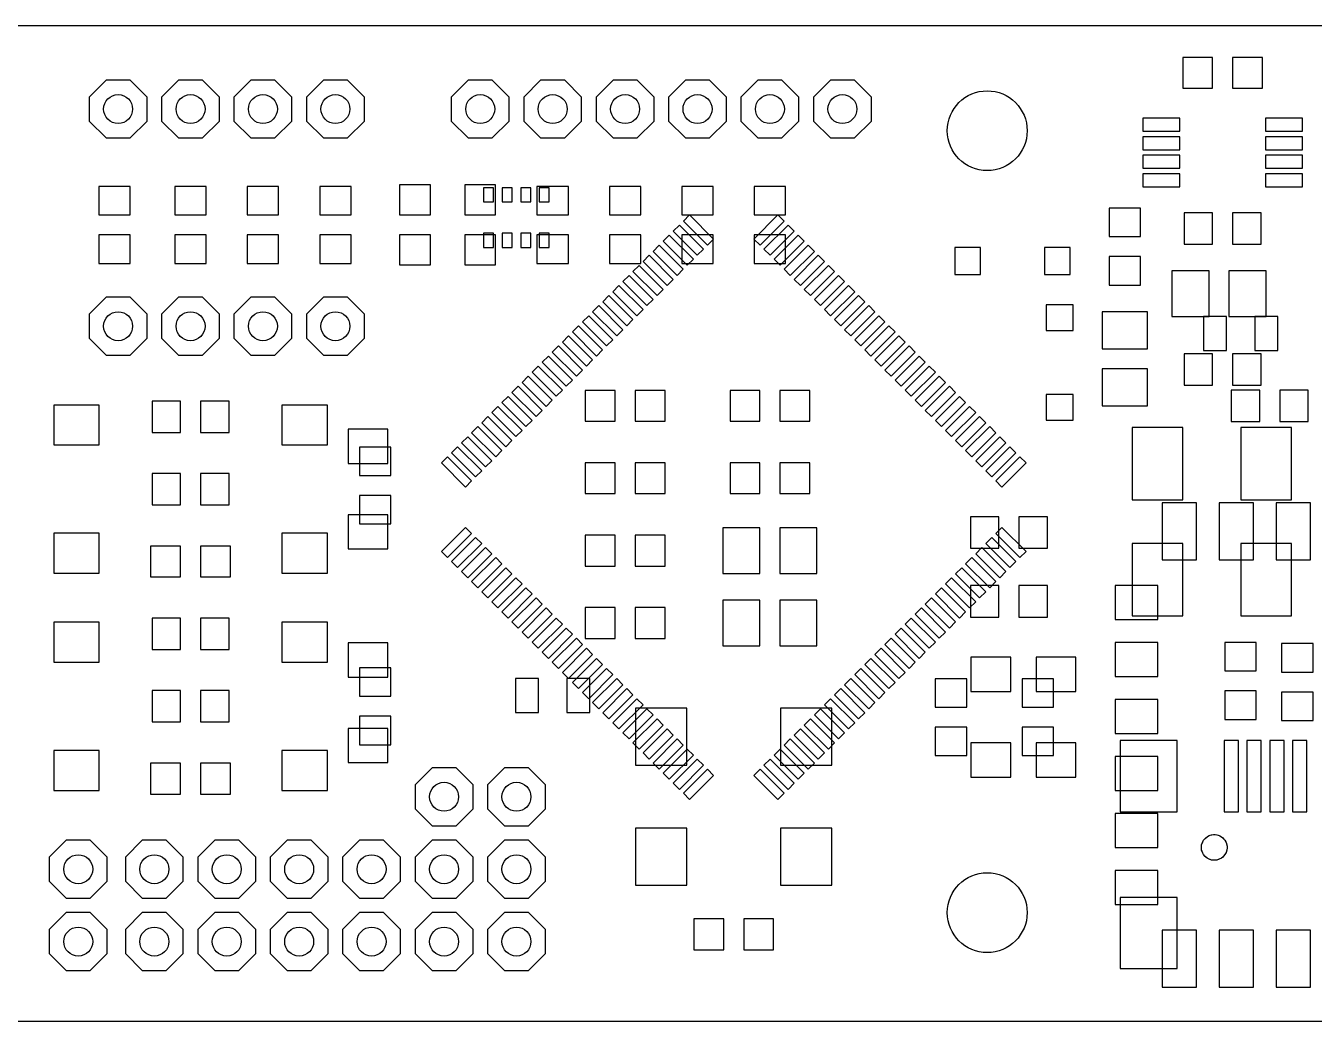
# Model space of a CAD drawing. Header units: millimetres. Extents: x 0 to 151, y 0 to 35.
# Drawn here: x 57.72 to 102.91, y 0 to 34.93 of the extents above; entities that cross this region are included whole.
import ezdxf

# ---------------------------------------------------------------- set-up
doc = ezdxf.new("R2010")
doc.units = ezdxf.units.MM

msp = doc.modelspace()

# ---------------------------------------------------------------- linework, layer by layer
at = {"layer": '16_copper'}
for points in [[(61.976, 31.583), (61.976, 32.425), (61.381, 33.02), (60.539, 33.02), (59.944, 32.425), (59.944, 31.583), (60.539, 30.988), (61.381, 30.988)], [(64.516, 31.583), (64.516, 32.425), (63.921, 33.02), (63.079, 33.02), (62.484, 32.425), (62.484, 31.583), (63.079, 30.988), (63.921, 30.988)], [(67.056, 31.583), (67.056, 32.425), (66.461, 33.02), (65.619, 33.02), (65.024, 32.425), (65.024, 31.583), (65.619, 30.988), (66.461, 30.988)], [(69.596, 31.583), (69.596, 32.425), (69.001, 33.02), (68.159, 33.02), (67.564, 32.425), (67.564, 31.583), (68.159, 30.988), (69.001, 30.988)], [(74.676, 31.583), (74.676, 32.425), (74.081, 33.02), (73.239, 33.02), (72.644, 32.425), (72.644, 31.583), (73.239, 30.988), (74.081, 30.988)], [(77.216, 31.583), (77.216, 32.425), (76.621, 33.02), (75.779, 33.02), (75.184, 32.425), (75.184, 31.583), (75.779, 30.988), (76.621, 30.988)], [(79.756, 31.583), (79.756, 32.425), (79.161, 33.02), (78.319, 33.02), (77.724, 32.425), (77.724, 31.583), (78.319, 30.988), (79.161, 30.988)], [(82.296, 31.583), (82.296, 32.425), (81.701, 33.02), (80.859, 33.02), (80.264, 32.425), (80.264, 31.583), (80.859, 30.988), (81.701, 30.988)], [(84.836, 31.583), (84.836, 32.425), (84.241, 33.02), (83.399, 33.02), (82.804, 32.425), (82.804, 31.583), (83.399, 30.988), (84.241, 30.988)], [(87.376, 31.583), (87.376, 32.425), (86.781, 33.02), (85.939, 33.02), (85.344, 32.425), (85.344, 31.583), (85.939, 30.988), (86.781, 30.988)], [(61.383, 29.29), (60.283, 29.29), (60.283, 28.29), (61.383, 28.29)], [(64.05, 29.29), (62.95, 29.29), (62.95, 28.29), (64.05, 28.29)], [(66.59, 29.29), (65.49, 29.29), (65.49, 28.29), (66.59, 28.29)], [(69.13, 29.29), (68.03, 29.29), (68.03, 28.29), (69.13, 28.29)], [(71.914, 29.34), (70.834, 29.34), (70.834, 28.29), (71.914, 28.29)], [(74.2, 29.34), (73.12, 29.34), (73.12, 28.29), (74.2, 28.29)], [(76.75, 29.29), (75.65, 29.29), (75.65, 28.29), (76.75, 28.29)], [(79.29, 29.29), (78.19, 29.29), (78.19, 28.29), (79.29, 28.29)], [(81.83, 29.29), (80.73, 29.29), (80.73, 28.29), (81.83, 28.29)], [(84.37, 29.29), (83.27, 29.29), (83.27, 28.29), (84.37, 28.29)], [(61.383, 27.59), (60.283, 27.59), (60.283, 26.59), (61.383, 26.59)], [(64.05, 27.59), (62.95, 27.59), (62.95, 26.59), (64.05, 26.59)], [(66.59, 27.59), (65.49, 27.59), (65.49, 26.59), (66.59, 26.59)], [(69.13, 27.59), (68.03, 27.59), (68.03, 26.59), (69.13, 26.59)], [(71.914, 27.59), (70.834, 27.59), (70.834, 26.54), (71.914, 26.54)], [(74.2, 27.59), (73.12, 27.59), (73.12, 26.54), (74.2, 26.54)], [(76.75, 27.59), (75.65, 27.59), (75.65, 26.59), (76.75, 26.59)], [(79.29, 27.59), (78.19, 27.59), (78.19, 26.59), (79.29, 26.59)], [(81.83, 27.59), (80.73, 27.59), (80.73, 26.59), (81.83, 26.59)], [(84.37, 27.59), (83.27, 27.59), (83.27, 26.59), (84.37, 26.59)], [(61.976, 23.963), (61.976, 24.805), (61.381, 25.4), (60.539, 25.4), (59.944, 24.805), (59.944, 23.963), (60.539, 23.368), (61.381, 23.368)], [(64.516, 23.963), (64.516, 24.805), (63.921, 25.4), (63.079, 25.4), (62.484, 24.805), (62.484, 23.963), (63.079, 23.368), (63.921, 23.368)], [(67.056, 23.963), (67.056, 24.805), (66.461, 25.4), (65.619, 25.4), (65.024, 24.805), (65.024, 23.963), (65.619, 23.368), (66.461, 23.368)], [(69.596, 23.963), (69.596, 24.805), (69.001, 25.4), (68.159, 25.4), (67.564, 24.805), (67.564, 23.963), (68.159, 23.368), (69.001, 23.368)], [(99.83, 24.73), (99.03, 24.73), (99.03, 23.53), (99.83, 23.53)], [(101.63, 24.73), (100.83, 24.73), (100.83, 23.53), (101.63, 23.53)], [(63.15, 21.759), (62.15, 21.759), (62.15, 20.659), (63.15, 20.659)], [(64.85, 21.759), (63.85, 21.759), (63.85, 20.659), (64.85, 20.659)], [(78.39, 22.13), (77.34, 22.13), (77.34, 21.05), (78.39, 21.05)], [(80.14, 22.13), (79.09, 22.13), (79.09, 21.05), (80.14, 21.05)], [(83.47, 22.13), (82.42, 22.13), (82.42, 21.05), (83.47, 21.05)], [(85.22, 22.13), (84.17, 22.13), (84.17, 21.05), (85.22, 21.05)], [(100.996, 22.14), (99.996, 22.14), (99.996, 21.04), (100.996, 21.04)], [(102.696, 22.14), (101.696, 22.14), (101.696, 21.04), (102.696, 21.04)], [(70.527, 20.146), (69.427, 20.146), (69.427, 19.146), (70.527, 19.146)], [(78.39, 19.59), (77.34, 19.59), (77.34, 18.51), (78.39, 18.51)], [(80.14, 19.59), (79.09, 19.59), (79.09, 18.51), (80.14, 18.51)], [(83.47, 19.59), (82.42, 19.59), (82.42, 18.51), (83.47, 18.51)], [(85.22, 19.59), (84.17, 19.59), (84.17, 18.51), (85.22, 18.51)], [(63.15, 19.219), (62.15, 19.219), (62.15, 18.119), (63.15, 18.119)], [(64.85, 19.219), (63.85, 19.219), (63.85, 18.119), (64.85, 18.119)], [(70.527, 18.446), (69.427, 18.446), (69.427, 17.446), (70.527, 17.446)], [(98.778, 18.192), (97.578, 18.192), (97.578, 16.192), (98.778, 16.192)], [(100.778, 18.192), (99.578, 18.192), (99.578, 16.192), (100.778, 16.192)], [(102.778, 18.192), (101.578, 18.192), (101.578, 16.192), (102.778, 16.192)], [(91.852, 17.695), (90.852, 17.695), (90.852, 16.595), (91.852, 16.595)], [(93.552, 17.695), (92.552, 17.695), (92.552, 16.595), (93.552, 16.595)], [(83.47, 17.31), (82.17, 17.31), (82.17, 15.71), (83.47, 15.71)], [(85.47, 17.31), (84.17, 17.31), (84.17, 15.71), (85.47, 15.71)], [(78.39, 17.05), (77.34, 17.05), (77.34, 15.97), (78.39, 15.97)], [(80.14, 17.05), (79.09, 17.05), (79.09, 15.97), (80.14, 15.97)], [(63.15, 16.669), (62.1, 16.669), (62.1, 15.589), (63.15, 15.589)], [(64.9, 16.669), (63.85, 16.669), (63.85, 15.589), (64.9, 15.589)], [(91.852, 15.282), (90.852, 15.282), (90.852, 14.182), (91.852, 14.182)], [(93.552, 15.282), (92.552, 15.282), (92.552, 14.182), (93.552, 14.182)], [(97.428, 15.292), (95.928, 15.292), (95.928, 14.092), (97.428, 14.092)], [(78.39, 14.51), (77.34, 14.51), (77.34, 13.43), (78.39, 13.43)], [(80.14, 14.51), (79.09, 14.51), (79.09, 13.43), (80.14, 13.43)], [(83.47, 14.77), (82.17, 14.77), (82.17, 13.17), (83.47, 13.17)], [(85.47, 14.77), (84.17, 14.77), (84.17, 13.17), (85.47, 13.17)], [(63.15, 14.139), (62.15, 14.139), (62.15, 13.039), (63.15, 13.039)], [(64.85, 14.139), (63.85, 14.139), (63.85, 13.039), (64.85, 13.039)], [(97.428, 13.292), (95.928, 13.292), (95.928, 12.092), (97.428, 12.092)], [(70.527, 12.399), (69.427, 12.399), (69.427, 11.399), (70.527, 11.399)], [(75.7, 12.03), (74.9, 12.03), (74.9, 10.83), (75.7, 10.83)], [(77.5, 12.03), (76.7, 12.03), (76.7, 10.83), (77.5, 10.83)], [(90.72, 12.018), (89.62, 12.018), (89.62, 11.018), (90.72, 11.018)], [(93.768, 12.018), (92.668, 12.018), (92.668, 11.018), (93.768, 11.018)], [(63.15, 11.599), (62.15, 11.599), (62.15, 10.499), (63.15, 10.499)], [(64.85, 11.599), (63.85, 11.599), (63.85, 10.499), (64.85, 10.499)], [(80.91, 10.979), (79.11, 10.979), (79.11, 8.979), (80.91, 8.979)], [(85.99, 10.979), (84.19, 10.979), (84.19, 8.979), (85.99, 8.979)], [(97.428, 11.292), (95.928, 11.292), (95.928, 10.092), (97.428, 10.092)], [(70.527, 10.699), (69.427, 10.699), (69.427, 9.699), (70.527, 9.699)], [(90.72, 10.318), (89.62, 10.318), (89.62, 9.318), (90.72, 9.318)], [(93.768, 10.318), (92.668, 10.318), (92.668, 9.318), (93.768, 9.318)], [(63.15, 9.049), (62.1, 9.049), (62.1, 7.969), (63.15, 7.969)], [(64.9, 9.049), (63.85, 9.049), (63.85, 7.969), (64.9, 7.969)], [(97.428, 9.292), (95.928, 9.292), (95.928, 8.092), (97.428, 8.092)], [(73.406, 7.453), (73.406, 8.295), (72.811, 8.89), (71.969, 8.89), (71.374, 8.295), (71.374, 7.453), (71.969, 6.858), (72.811, 6.858)], [(75.946, 7.453), (75.946, 8.295), (75.351, 8.89), (74.509, 8.89), (73.914, 8.295), (73.914, 7.453), (74.509, 6.858), (75.351, 6.858)], [(97.428, 7.292), (95.928, 7.292), (95.928, 6.092), (97.428, 6.092)], [(80.91, 6.779), (79.11, 6.779), (79.11, 4.779), (80.91, 4.779)], [(85.99, 6.779), (84.19, 6.779), (84.19, 4.779), (85.99, 4.779)], [(60.579, 4.913), (60.579, 5.755), (59.984, 6.35), (59.142, 6.35), (58.547, 5.755), (58.547, 4.913), (59.142, 4.318), (59.984, 4.318)], [(63.246, 4.913), (63.246, 5.755), (62.651, 6.35), (61.809, 6.35), (61.214, 5.755), (61.214, 4.913), (61.809, 4.318), (62.651, 4.318)], [(65.786, 4.913), (65.786, 5.755), (65.191, 6.35), (64.349, 6.35), (63.754, 5.755), (63.754, 4.913), (64.349, 4.318), (65.191, 4.318)], [(68.326, 4.913), (68.326, 5.755), (67.731, 6.35), (66.889, 6.35), (66.294, 5.755), (66.294, 4.913), (66.889, 4.318), (67.731, 4.318)], [(70.866, 4.913), (70.866, 5.755), (70.271, 6.35), (69.429, 6.35), (68.834, 5.755), (68.834, 4.913), (69.429, 4.318), (70.271, 4.318)], [(73.406, 4.913), (73.406, 5.755), (72.811, 6.35), (71.969, 6.35), (71.374, 5.755), (71.374, 4.913), (71.969, 4.318), (72.811, 4.318)], [(75.946, 4.913), (75.946, 5.755), (75.351, 6.35), (74.509, 6.35), (73.914, 5.755), (73.914, 4.913), (74.509, 4.318), (75.351, 4.318)], [(97.428, 5.292), (95.928, 5.292), (95.928, 4.092), (97.428, 4.092)], [(60.579, 2.373), (60.579, 3.215), (59.984, 3.81), (59.142, 3.81), (58.547, 3.215), (58.547, 2.373), (59.142, 1.778), (59.984, 1.778)], [(63.246, 2.373), (63.246, 3.215), (62.651, 3.81), (61.809, 3.81), (61.214, 3.215), (61.214, 2.373), (61.809, 1.778), (62.651, 1.778)], [(65.786, 2.373), (65.786, 3.215), (65.191, 3.81), (64.349, 3.81), (63.754, 3.215), (63.754, 2.373), (64.349, 1.778), (65.191, 1.778)], [(68.326, 2.373), (68.326, 3.215), (67.731, 3.81), (66.889, 3.81), (66.294, 3.215), (66.294, 2.373), (66.889, 1.778), (67.731, 1.778)], [(70.866, 2.373), (70.866, 3.215), (70.271, 3.81), (69.429, 3.81), (68.834, 3.215), (68.834, 2.373), (69.429, 1.778), (70.271, 1.778)], [(73.406, 2.373), (73.406, 3.215), (72.811, 3.81), (71.969, 3.81), (71.374, 3.215), (71.374, 2.373), (71.969, 1.778), (72.811, 1.778)], [(75.946, 2.373), (75.946, 3.215), (75.351, 3.81), (74.509, 3.81), (73.914, 3.215), (73.914, 2.373), (74.509, 1.778), (75.351, 1.778)], [(82.2, 3.588), (81.15, 3.588), (81.15, 2.508), (82.2, 2.508)], [(83.95, 3.588), (82.9, 3.588), (82.9, 2.508), (83.95, 2.508)], [(98.778, 3.192), (97.578, 3.192), (97.578, 1.192), (98.778, 1.192)], [(100.778, 3.192), (99.578, 3.192), (99.578, 1.192), (100.778, 1.192)], [(102.778, 3.192), (101.578, 3.192), (101.578, 1.192), (102.778, 1.192)]]:
    msp.add_lwpolyline(points, close=True, dxfattribs=at)
at = {"layer": '1_copper'}
for points in [[(99.345, 33.814), (98.295, 33.814), (98.295, 32.734), (99.345, 32.734)], [(101.095, 33.814), (100.045, 33.814), (100.045, 32.734), (101.095, 32.734)], [(61.976, 31.583), (61.976, 32.425), (61.381, 33.02), (60.539, 33.02), (59.944, 32.425), (59.944, 31.583), (60.539, 30.988), (61.381, 30.988)], [(64.516, 31.583), (64.516, 32.425), (63.921, 33.02), (63.079, 33.02), (62.484, 32.425), (62.484, 31.583), (63.079, 30.988), (63.921, 30.988)], [(67.056, 31.583), (67.056, 32.425), (66.461, 33.02), (65.619, 33.02), (65.024, 32.425), (65.024, 31.583), (65.619, 30.988), (66.461, 30.988)], [(69.596, 31.583), (69.596, 32.425), (69.001, 33.02), (68.159, 33.02), (67.564, 32.425), (67.564, 31.583), (68.159, 30.988), (69.001, 30.988)], [(74.676, 31.583), (74.676, 32.425), (74.081, 33.02), (73.239, 33.02), (72.644, 32.425), (72.644, 31.583), (73.239, 30.988), (74.081, 30.988)], [(77.216, 31.583), (77.216, 32.425), (76.621, 33.02), (75.779, 33.02), (75.184, 32.425), (75.184, 31.583), (75.779, 30.988), (76.621, 30.988)], [(79.756, 31.583), (79.756, 32.425), (79.161, 33.02), (78.319, 33.02), (77.724, 32.425), (77.724, 31.583), (78.319, 30.988), (79.161, 30.988)], [(82.296, 31.583), (82.296, 32.425), (81.701, 33.02), (80.859, 33.02), (80.264, 32.425), (80.264, 31.583), (80.859, 30.988), (81.701, 30.988)], [(84.836, 31.583), (84.836, 32.425), (84.241, 33.02), (83.399, 33.02), (82.804, 32.425), (82.804, 31.583), (83.399, 30.988), (84.241, 30.988)], [(87.376, 31.583), (87.376, 32.425), (86.781, 33.02), (85.939, 33.02), (85.344, 32.425), (85.344, 31.583), (85.939, 30.988), (86.781, 30.988)], [(98.196, 31.683), (96.894, 31.683), (96.894, 31.227), (98.196, 31.227)], [(102.496, 31.683), (101.194, 31.683), (101.194, 31.227), (102.496, 31.227)], [(98.196, 31.033), (96.894, 31.033), (96.894, 30.577), (98.196, 30.577)], [(102.496, 31.033), (101.194, 31.033), (101.194, 30.577), (102.496, 30.577)], [(98.196, 30.383), (96.894, 30.383), (96.894, 29.927), (98.196, 29.927)], [(102.496, 30.383), (101.194, 30.383), (101.194, 29.927), (102.496, 29.927)], [(98.196, 29.733), (96.894, 29.733), (96.894, 29.277), (98.196, 29.277)], [(102.496, 29.733), (101.194, 29.733), (101.194, 29.277), (102.496, 29.277)], [(74.13, 29.244), (73.78, 29.244), (73.78, 28.744), (74.13, 28.744)], [(74.78, 29.244), (74.43, 29.244), (74.43, 28.744), (74.78, 28.744)], [(75.43, 29.244), (75.08, 29.244), (75.08, 28.744), (75.43, 28.744)], [(76.08, 29.244), (75.73, 29.244), (75.73, 28.744), (76.08, 28.744)], [(96.816, 28.528), (95.716, 28.528), (95.716, 27.528), (96.816, 27.528)], [(81.842, 27.442), (80.998, 28.287), (80.783, 28.071), (81.627, 27.227)], [(84.317, 28.071), (84.102, 28.287), (83.258, 27.442), (83.473, 27.227)], [(99.345, 28.363), (98.345, 28.363), (98.345, 27.263), (99.345, 27.263)], [(101.045, 28.363), (100.045, 28.363), (100.045, 27.263), (101.045, 27.263)], [(74.13, 27.644), (73.78, 27.644), (73.78, 27.144), (74.13, 27.144)], [(74.78, 27.644), (74.43, 27.644), (74.43, 27.144), (74.78, 27.144)], [(75.43, 27.644), (75.08, 27.644), (75.08, 27.144), (75.43, 27.144)], [(76.08, 27.644), (75.73, 27.644), (75.73, 27.144), (76.08, 27.144)], [(81.135, 26.735), (80.291, 27.579), (80.076, 27.364), (80.92, 26.52)], [(81.489, 27.089), (80.645, 27.933), (80.429, 27.717), (81.273, 26.873)], [(84.671, 27.717), (84.455, 27.933), (83.611, 27.089), (83.827, 26.873)], [(85.024, 27.364), (84.809, 27.579), (83.965, 26.735), (84.18, 26.52)], [(80.782, 26.382), (79.938, 27.226), (79.722, 27.01), (80.566, 26.166)], [(85.378, 27.01), (85.162, 27.226), (84.318, 26.382), (84.534, 26.166)], [(91.204, 27.145), (90.304, 27.145), (90.304, 26.195), (91.204, 26.195)], [(94.354, 27.145), (93.454, 27.145), (93.454, 26.195), (94.354, 26.195)], [(80.428, 26.028), (79.584, 26.872), (79.369, 26.657), (80.213, 25.813)], [(85.731, 26.657), (85.516, 26.872), (84.672, 26.028), (84.887, 25.813)], [(96.816, 26.828), (95.716, 26.828), (95.716, 25.828), (96.816, 25.828)], [(80.075, 25.675), (79.23, 26.519), (79.015, 26.303), (79.859, 25.459)], [(86.085, 26.303), (85.87, 26.519), (85.025, 25.675), (85.241, 25.459)], [(99.218, 26.327), (97.918, 26.327), (97.918, 24.727), (99.218, 24.727)], [(101.218, 26.327), (99.918, 26.327), (99.918, 24.727), (101.218, 24.727)], [(79.368, 24.968), (78.523, 25.812), (78.308, 25.596), (79.152, 24.752)], [(79.721, 25.321), (78.877, 26.165), (78.661, 25.95), (79.506, 25.106)], [(86.439, 25.95), (86.223, 26.165), (85.379, 25.321), (85.594, 25.106)], [(86.792, 25.596), (86.577, 25.812), (85.732, 24.968), (85.948, 24.752)], [(61.976, 23.963), (61.976, 24.805), (61.381, 25.4), (60.539, 25.4), (59.944, 24.805), (59.944, 23.963), (60.539, 23.368), (61.381, 23.368)], [(64.516, 23.963), (64.516, 24.805), (63.921, 25.4), (63.079, 25.4), (62.484, 24.805), (62.484, 23.963), (63.079, 23.368), (63.921, 23.368)], [(67.056, 23.963), (67.056, 24.805), (66.461, 25.4), (65.619, 25.4), (65.024, 24.805), (65.024, 23.963), (65.619, 23.368), (66.461, 23.368)], [(69.596, 23.963), (69.596, 24.805), (69.001, 25.4), (68.159, 25.4), (67.564, 24.805), (67.564, 23.963), (68.159, 23.368), (69.001, 23.368)], [(79.014, 24.614), (78.17, 25.458), (77.954, 25.243), (78.798, 24.398)], [(87.146, 25.243), (86.93, 25.458), (86.086, 24.614), (86.302, 24.398)], [(78.66, 24.26), (77.816, 25.105), (77.601, 24.889), (78.445, 24.045)], [(87.499, 24.889), (87.284, 25.105), (86.44, 24.26), (86.655, 24.045)], [(94.455, 25.139), (93.505, 25.139), (93.505, 24.239), (94.455, 24.239)], [(97.066, 24.891), (95.466, 24.891), (95.466, 23.591), (97.066, 23.591)], [(78.307, 23.907), (77.463, 24.751), (77.247, 24.535), (78.091, 23.691)], [(87.853, 24.535), (87.637, 24.751), (86.793, 23.907), (87.009, 23.691)], [(77.6, 23.2), (76.756, 24.044), (76.54, 23.828), (77.384, 22.984)], [(77.953, 23.553), (77.109, 24.397), (76.894, 24.182), (77.738, 23.338)], [(88.206, 24.182), (87.991, 24.397), (87.147, 23.553), (87.362, 23.338)], [(88.56, 23.828), (88.344, 24.044), (87.5, 23.2), (87.716, 22.984)], [(77.246, 22.846), (76.402, 23.69), (76.187, 23.475), (77.031, 22.631)], [(88.913, 23.475), (88.698, 23.69), (87.854, 22.846), (88.069, 22.631)], [(76.893, 22.493), (76.049, 23.337), (75.833, 23.121), (76.677, 22.277)], [(89.267, 23.121), (89.051, 23.337), (88.207, 22.493), (88.423, 22.277)], [(99.345, 23.41), (98.345, 23.41), (98.345, 22.31), (99.345, 22.31)], [(101.045, 23.41), (100.045, 23.41), (100.045, 22.31), (101.045, 22.31)], [(76.186, 21.786), (75.341, 22.63), (75.126, 22.414), (75.97, 21.57)], [(76.539, 22.139), (75.695, 22.983), (75.479, 22.768), (76.324, 21.924)], [(89.621, 22.768), (89.405, 22.983), (88.561, 22.139), (88.776, 21.924)], [(89.974, 22.414), (89.759, 22.63), (88.914, 21.786), (89.13, 21.57)], [(97.066, 22.891), (95.466, 22.891), (95.466, 21.591), (97.066, 21.591)], [(75.832, 21.432), (74.988, 22.276), (74.772, 22.061), (75.616, 21.216)], [(90.328, 22.061), (90.112, 22.276), (89.268, 21.432), (89.484, 21.216)], [(75.478, 21.078), (74.634, 21.923), (74.419, 21.707), (75.263, 20.863)], [(90.681, 21.707), (90.466, 21.923), (89.622, 21.078), (89.837, 20.863)], [(94.455, 21.989), (93.505, 21.989), (93.505, 21.089), (94.455, 21.089)], [(60.3, 21.619), (58.7, 21.619), (58.7, 20.219), (60.3, 20.219)], [(68.3, 21.619), (66.7, 21.619), (66.7, 20.219), (68.3, 20.219)], [(75.125, 20.725), (74.281, 21.569), (74.065, 21.354), (74.909, 20.509)], [(91.035, 21.354), (90.819, 21.569), (89.975, 20.725), (90.191, 20.509)], [(74.418, 20.018), (73.574, 20.862), (73.358, 20.646), (74.202, 19.802)], [(74.771, 20.371), (73.927, 21.215), (73.712, 21), (74.556, 20.156)], [(91.388, 21), (91.173, 21.215), (90.329, 20.371), (90.544, 20.156)], [(91.742, 20.646), (91.526, 20.862), (90.682, 20.018), (90.898, 19.802)], [(98.298, 20.828), (96.52, 20.828), (96.52, 18.288), (98.298, 18.288)], [(102.108, 20.828), (100.33, 20.828), (100.33, 18.288), (102.108, 18.288)], [(70.423, 20.769), (69.023, 20.769), (69.023, 19.569), (70.423, 19.569)], [(74.064, 19.664), (73.22, 20.508), (73.005, 20.293), (73.849, 19.449)], [(92.095, 20.293), (91.88, 20.508), (91.036, 19.664), (91.251, 19.449)], [(73.711, 19.311), (72.867, 20.155), (72.651, 19.939), (73.495, 19.095)], [(92.449, 19.939), (92.233, 20.155), (91.389, 19.311), (91.605, 19.095)], [(73.357, 18.957), (72.513, 19.801), (72.297, 19.586), (73.142, 18.742)], [(92.803, 19.586), (92.587, 19.801), (91.743, 18.957), (91.958, 18.742)], [(70.423, 17.769), (69.023, 17.769), (69.023, 16.569), (70.423, 16.569)], [(73.357, 17.111), (73.142, 17.326), (72.297, 16.482), (72.513, 16.267)], [(92.803, 16.482), (91.958, 17.326), (91.743, 17.111), (92.587, 16.267)], [(60.3, 17.119), (58.7, 17.119), (58.7, 15.719), (60.3, 15.719)], [(68.3, 17.119), (66.7, 17.119), (66.7, 15.719), (68.3, 15.719)], [(73.711, 16.757), (73.495, 16.973), (72.651, 16.129), (72.867, 15.913)], [(92.449, 16.129), (91.605, 16.973), (91.389, 16.757), (92.233, 15.913)], [(98.298, 16.764), (96.52, 16.764), (96.52, 14.224), (98.298, 14.224)], [(102.108, 16.764), (100.33, 16.764), (100.33, 14.224), (102.108, 14.224)], [(74.064, 16.404), (73.849, 16.619), (73.005, 15.775), (73.22, 15.56)], [(92.095, 15.775), (91.251, 16.619), (91.036, 16.404), (91.88, 15.56)], [(74.418, 16.05), (74.202, 16.266), (73.358, 15.422), (73.574, 15.206)], [(74.771, 15.697), (74.556, 15.912), (73.712, 15.068), (73.927, 14.853)], [(91.388, 15.068), (90.544, 15.912), (90.329, 15.697), (91.173, 14.853)], [(91.742, 15.422), (90.898, 16.266), (90.682, 16.05), (91.526, 15.206)], [(75.125, 15.343), (74.909, 15.559), (74.065, 14.714), (74.281, 14.499)], [(91.035, 14.714), (90.191, 15.559), (89.975, 15.343), (90.819, 14.499)], [(75.478, 14.99), (75.263, 15.205), (74.419, 14.361), (74.634, 14.145)], [(90.681, 14.361), (89.837, 15.205), (89.622, 14.99), (90.466, 14.145)], [(75.832, 14.636), (75.616, 14.852), (74.772, 14.007), (74.988, 13.792)], [(76.186, 14.282), (75.97, 14.498), (75.126, 13.654), (75.341, 13.438)], [(89.974, 13.654), (89.13, 14.498), (88.914, 14.282), (89.759, 13.438)], [(90.328, 14.007), (89.484, 14.852), (89.268, 14.636), (90.112, 13.792)], [(76.539, 13.929), (76.324, 14.144), (75.479, 13.3), (75.695, 13.085)], [(89.621, 13.3), (88.776, 14.144), (88.561, 13.929), (89.405, 13.085)], [(60.3, 13.999), (58.7, 13.999), (58.7, 12.599), (60.3, 12.599)], [(68.3, 13.999), (66.7, 13.999), (66.7, 12.599), (68.3, 12.599)], [(76.893, 13.575), (76.677, 13.791), (75.833, 12.947), (76.049, 12.731)], [(89.267, 12.947), (88.423, 13.791), (88.207, 13.575), (89.051, 12.731)], [(70.423, 13.276), (69.023, 13.276), (69.023, 12.076), (70.423, 12.076)], [(77.246, 13.222), (77.031, 13.437), (76.187, 12.593), (76.402, 12.378)], [(88.913, 12.593), (88.069, 13.437), (87.854, 13.222), (88.698, 12.378)], [(100.87, 13.288), (99.77, 13.288), (99.77, 12.288), (100.87, 12.288)], [(102.866, 13.247), (101.766, 13.247), (101.766, 12.247), (102.866, 12.247)], [(77.6, 12.868), (77.384, 13.084), (76.54, 12.24), (76.756, 12.024)], [(77.953, 12.515), (77.738, 12.73), (76.894, 11.886), (77.109, 11.671)], [(88.206, 11.886), (87.362, 12.73), (87.147, 12.515), (87.991, 11.671)], [(88.56, 12.24), (87.716, 13.084), (87.5, 12.868), (88.344, 12.024)], [(92.267, 12.768), (90.867, 12.768), (90.867, 11.568), (92.267, 11.568)], [(94.553, 12.768), (93.153, 12.768), (93.153, 11.568), (94.553, 11.568)], [(78.307, 12.161), (78.091, 12.377), (77.247, 11.533), (77.463, 11.317)], [(87.853, 11.533), (87.009, 12.377), (86.793, 12.161), (87.637, 11.317)], [(78.66, 11.808), (78.445, 12.023), (77.601, 11.179), (77.816, 10.963)], [(87.499, 11.179), (86.655, 12.023), (86.44, 11.808), (87.284, 10.963)], [(79.014, 11.454), (78.798, 11.67), (77.954, 10.825), (78.17, 10.61)], [(79.368, 11.1), (79.152, 11.316), (78.308, 10.472), (78.523, 10.256)], [(86.792, 10.472), (85.948, 11.316), (85.732, 11.1), (86.577, 10.256)], [(87.146, 10.825), (86.302, 11.67), (86.086, 11.454), (86.93, 10.61)], [(100.87, 11.588), (99.77, 11.588), (99.77, 10.588), (100.87, 10.588)], [(102.866, 11.547), (101.766, 11.547), (101.766, 10.547), (102.866, 10.547)], [(79.721, 10.747), (79.506, 10.962), (78.661, 10.118), (78.877, 9.903)], [(86.439, 10.118), (85.594, 10.962), (85.379, 10.747), (86.223, 9.903)], [(80.075, 10.393), (79.859, 10.609), (79.015, 9.765), (79.23, 9.549)], [(86.085, 9.765), (85.241, 10.609), (85.025, 10.393), (85.87, 9.549)], [(70.423, 10.276), (69.023, 10.276), (69.023, 9.076), (70.423, 9.076)], [(80.428, 10.04), (80.213, 10.255), (79.369, 9.411), (79.584, 9.196)], [(85.731, 9.411), (84.887, 10.255), (84.672, 10.04), (85.516, 9.196)], [(60.3, 9.499), (58.7, 9.499), (58.7, 8.099), (60.3, 8.099)], [(68.3, 9.499), (66.7, 9.499), (66.7, 8.099), (68.3, 8.099)], [(80.782, 9.686), (80.566, 9.902), (79.722, 9.058), (79.938, 8.842)], [(81.135, 9.333), (80.92, 9.548), (80.076, 8.704), (80.291, 8.489)], [(85.024, 8.704), (84.18, 9.548), (83.965, 9.333), (84.809, 8.489)], [(85.378, 9.058), (84.534, 9.902), (84.318, 9.686), (85.162, 8.842)], [(92.267, 9.768), (90.867, 9.768), (90.867, 8.568), (92.267, 8.568)], [(94.553, 9.768), (93.153, 9.768), (93.153, 8.568), (94.553, 8.568)], [(98.1, 9.846), (96.1, 9.846), (96.1, 7.346), (98.1, 7.346)], [(100.25, 9.846), (99.75, 9.846), (99.75, 7.346), (100.25, 7.346)], [(101.05, 9.846), (100.55, 9.846), (100.55, 7.346), (101.05, 7.346)], [(101.85, 9.846), (101.35, 9.846), (101.35, 7.346), (101.85, 7.346)], [(102.65, 9.846), (102.15, 9.846), (102.15, 7.346), (102.65, 7.346)], [(81.489, 8.979), (81.273, 9.195), (80.429, 8.351), (80.645, 8.135)], [(84.671, 8.351), (83.827, 9.195), (83.611, 8.979), (84.455, 8.135)], [(73.406, 7.453), (73.406, 8.295), (72.811, 8.89), (71.969, 8.89), (71.374, 8.295), (71.374, 7.453), (71.969, 6.858), (72.811, 6.858)], [(75.946, 7.453), (75.946, 8.295), (75.351, 8.89), (74.509, 8.89), (73.914, 8.295), (73.914, 7.453), (74.509, 6.858), (75.351, 6.858)], [(81.842, 8.626), (81.627, 8.841), (80.783, 7.997), (80.998, 7.781)], [(84.317, 7.997), (83.473, 8.841), (83.258, 8.626), (84.102, 7.781)], [(60.579, 4.913), (60.579, 5.755), (59.984, 6.35), (59.142, 6.35), (58.547, 5.755), (58.547, 4.913), (59.142, 4.318), (59.984, 4.318)], [(63.246, 4.913), (63.246, 5.755), (62.651, 6.35), (61.809, 6.35), (61.214, 5.755), (61.214, 4.913), (61.809, 4.318), (62.651, 4.318)], [(65.786, 4.913), (65.786, 5.755), (65.191, 6.35), (64.349, 6.35), (63.754, 5.755), (63.754, 4.913), (64.349, 4.318), (65.191, 4.318)], [(68.326, 4.913), (68.326, 5.755), (67.731, 6.35), (66.889, 6.35), (66.294, 5.755), (66.294, 4.913), (66.889, 4.318), (67.731, 4.318)], [(70.866, 4.913), (70.866, 5.755), (70.271, 6.35), (69.429, 6.35), (68.834, 5.755), (68.834, 4.913), (69.429, 4.318), (70.271, 4.318)], [(73.406, 4.913), (73.406, 5.755), (72.811, 6.35), (71.969, 6.35), (71.374, 5.755), (71.374, 4.913), (71.969, 4.318), (72.811, 4.318)], [(75.946, 4.913), (75.946, 5.755), (75.351, 6.35), (74.509, 6.35), (73.914, 5.755), (73.914, 4.913), (74.509, 4.318), (75.351, 4.318)], [(98.1, 4.346), (96.1, 4.346), (96.1, 1.846), (98.1, 1.846)], [(60.579, 2.373), (60.579, 3.215), (59.984, 3.81), (59.142, 3.81), (58.547, 3.215), (58.547, 2.373), (59.142, 1.778), (59.984, 1.778)], [(63.246, 2.373), (63.246, 3.215), (62.651, 3.81), (61.809, 3.81), (61.214, 3.215), (61.214, 2.373), (61.809, 1.778), (62.651, 1.778)], [(65.786, 2.373), (65.786, 3.215), (65.191, 3.81), (64.349, 3.81), (63.754, 3.215), (63.754, 2.373), (64.349, 1.778), (65.191, 1.778)], [(68.326, 2.373), (68.326, 3.215), (67.731, 3.81), (66.889, 3.81), (66.294, 3.215), (66.294, 2.373), (66.889, 1.778), (67.731, 1.778)], [(70.866, 2.373), (70.866, 3.215), (70.271, 3.81), (69.429, 3.81), (68.834, 3.215), (68.834, 2.373), (69.429, 1.778), (70.271, 1.778)], [(73.406, 2.373), (73.406, 3.215), (72.811, 3.81), (71.969, 3.81), (71.374, 3.215), (71.374, 2.373), (71.969, 1.778), (72.811, 1.778)], [(75.946, 2.373), (75.946, 3.215), (75.351, 3.81), (74.509, 3.81), (73.914, 3.215), (73.914, 2.373), (74.509, 1.778), (75.351, 1.778)]]:
    msp.add_lwpolyline(points, close=True, dxfattribs=at)
at = {"layer": 'drills_NPTH'}
msp.add_circle((99.4, 6.096), 0.45, dxfattribs=at)
at = {"layer": 'drills_PTH'}
for centre, radius in [((91.44, 31.242), 1.4), ((60.96, 32.004), 0.508), ((63.5, 32.004), 0.508), ((66.04, 32.004), 0.508), ((68.58, 32.004), 0.508), ((73.66, 32.004), 0.508), ((76.2, 32.004), 0.508), ((78.74, 32.004), 0.508), ((81.28, 32.004), 0.508), ((83.82, 32.004), 0.508), ((86.36, 32.004), 0.508), ((60.96, 24.384), 0.508), ((63.5, 24.384), 0.508), ((66.04, 24.384), 0.508), ((68.58, 24.384), 0.508), ((72.39, 7.874), 0.508), ((74.93, 7.874), 0.508), ((59.563, 5.334), 0.508), ((62.23, 5.334), 0.508), ((64.77, 5.334), 0.508), ((67.31, 5.334), 0.508), ((69.85, 5.334), 0.508), ((72.39, 5.334), 0.508), ((74.93, 5.334), 0.508), ((91.44, 3.81), 1.4), ((59.563, 2.794), 0.508), ((62.23, 2.794), 0.508), ((64.77, 2.794), 0.508), ((67.31, 2.794), 0.508), ((69.85, 2.794), 0.508), ((72.39, 2.794), 0.508), ((74.93, 2.794), 0.508)]:
    msp.add_circle(centre, radius, dxfattribs=at)
at = {"layer": 'holes'}
msp.add_lwpolyline([(99.429, 6.546), (99.488, 6.538), (99.545, 6.523), (99.599, 6.5), (99.651, 6.471), (99.697, 6.435), (99.739, 6.393), (99.775, 6.347), (99.804, 6.295), (99.827, 6.241), (99.842, 6.184), (99.85, 6.125), (99.85, 6.067), (99.842, 6.008), (99.827, 5.951), (99.804, 5.897), (99.775, 5.845), (99.739, 5.799), (99.697, 5.757), (99.651, 5.721), (99.599, 5.692), (99.545, 5.669), (99.488, 5.654), (99.429, 5.646), (99.371, 5.646), (99.312, 5.654), (99.255, 5.669), (99.201, 5.692), (99.149, 5.721), (99.103, 5.757), (99.061, 5.799), (99.025, 5.845), (98.996, 5.897), (98.973, 5.951), (98.958, 6.008), (98.95, 6.067), (98.95, 6.125), (98.958, 6.184), (98.973, 6.241), (98.996, 6.295), (99.025, 6.347), (99.061, 6.393), (99.103, 6.435), (99.149, 6.471), (99.201, 6.5), (99.255, 6.523), (99.312, 6.538), (99.371, 6.546), (99.429, 6.546)], close=True, dxfattribs=at)
at = {"layer": 'outline'}
msp.add_lwpolyline([(0, 0), (151.11, 0), (151.11, 34.925), (0, 34.925), (0, 0)], close=True, dxfattribs=at)

doc.saveas('drawing.dxf')
